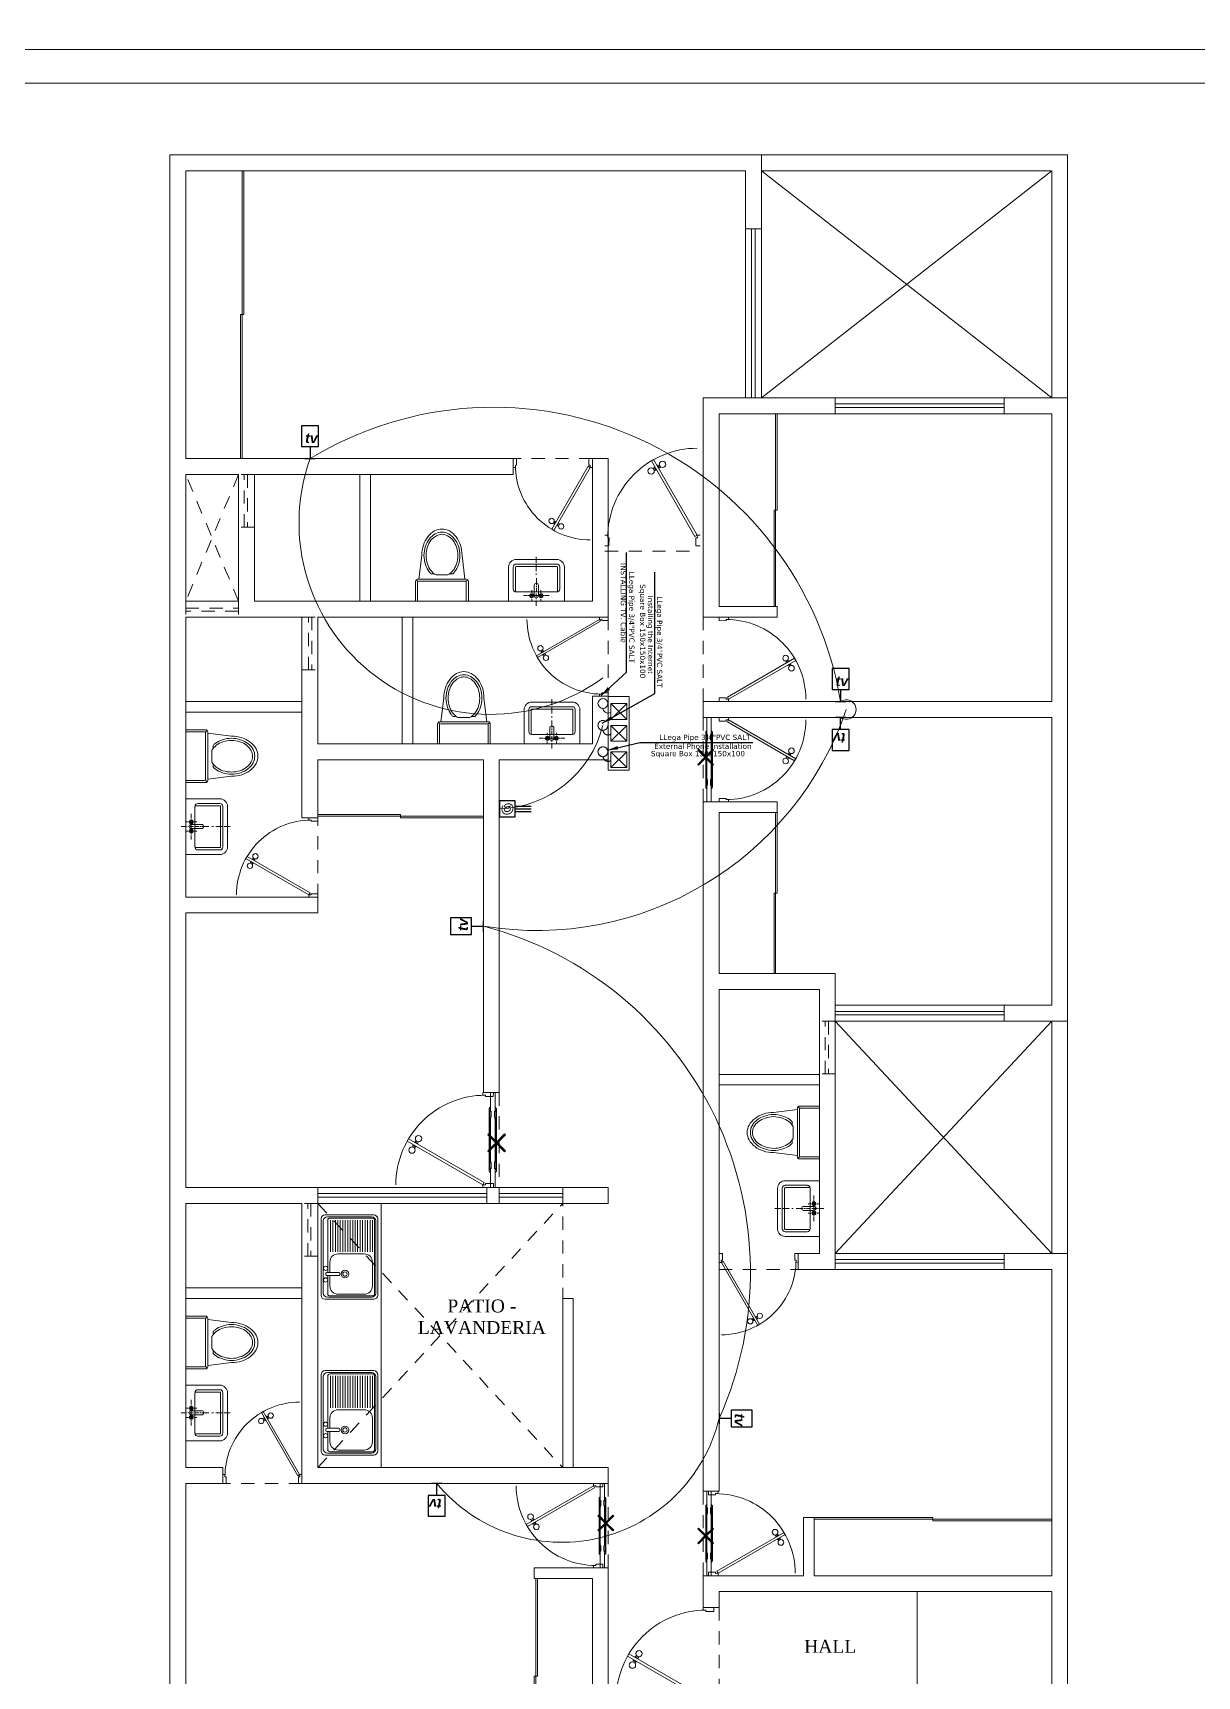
# Model space of a CAD drawing. Header units: millimetres. Extents: x -59 to 123, y 54 to 155.
# Drawn here: x -3.51 to 7.52, y 109.43 to 124.98 of the extents above; entities that cross this region are included whole.
import ezdxf
from ezdxf.enums import TextEntityAlignment as Align

# ---------------------------------------------------------------- set-up
doc = ezdxf.new("R2010")
doc.units = ezdxf.units.MM
for name, pattern in [('ACAD_ISO12W100', [21, 12, -3, 0, -3, 0, -3]), ('ACAD_ISO13W100', [36, 12, -3, 12, -3, 0, -3, 0, -3]), ('CENTER', [50.8, 31.75, -6.35, 6.35, -6.35]), ('CONTINUA', [0]), ('HIDDEN2', [0.1875, 0.125, -0.0625])]:
    doc.linetypes.add(name, pattern=pattern)
doc.layers.get('0').update_dxf_attribs({"lineweight": 9})
doc.layers.get('Defpoints').update_dxf_attribs({"lineweight": 0})
for name, color, linetype in [('A-PROY', 8, 'HIDDEN2'), ('A-TEX 010', 7, 'Continuous'), ('telefono', 54, 'Continuous'), ('TV', 140, 'ACAD_ISO12W100')]:
    doc.layers.add(name, color=color, linetype=linetype)
for name, color, linetype, lineweight in [('desague', 4, 'Continuous', 60), ('DET-CORTE', 86, 'Continuous', 50), ('ESCALERA', 128, 'Continuous', 9), ('HP-Mobiliario', 251, 'Continuous', 0), ('Internet', 150, 'ACAD_ISO13W100', 25), ('mobiliario', 7, 'Continuous', 0), ('murobajo', 7, 'Continuous', 30), ('MUROS', 7, 'Continuous', 80), ('PUERTAS', 7, 'Continuous', 9), ('SANITARIOS', 7, 'Continuous', 5), ('texto red', 7, 'Continuous', 9), ('VENTANA BAJA', 150, 'Continuous', 20), ('VIDRIO', 7, 'Continuous', 5)]:
    doc.layers.add(name, color=color, linetype=linetype, lineweight=lineweight)
doc.styles.add('david', font='arialbi.ttf', dxfattribs={"height": 0.05})
doc.styles.add('ROMANS', font='ROMANS.SHX', dxfattribs={"width": 1.35, "height": 0.29})
doc.styles.get("Standard").update_dxf_attribs({"font": 'arial.ttf'})
doc.styles.add('style4', font='verdanab.ttf', dxfattribs={"height": 0.1})
doc.styles.add('textcosan', font='verdana.ttf', dxfattribs={"height": 0.1})
doc.linetypes.add('FENCELINE2', pattern='A,6.35,-2.54,[132,ltypeshp.shx,S=2.54,R=0,X=-2.54,Y=0],-2.54,25.4', length=36.83)
doc.linetypes.add('TV', pattern='A,12.7,-5.08,["TV",Standard,S=2.54,R=0,X=-2.54,Y=-1.27],-5.08', length=22.86)
doc.dimstyles.new('dimension horizontal', dxfattribs={"dimtxt": 0.08, "dimasz": 0.1, "dimexe": 0.15, "dimexo": 0.3, "dimgap": 0.01, "dimtad": 2, "dimtih": 1, "dimtoh": 1, "dimzin": 1, "dimtxsty": 'style4', "dimblk": 'ARCHTICK', "dimcen": 0.08, "dimadec": 0, "dimazin": 0, "dimtfac": 1, "dimtmove": 0, "dimatfit": 3, "dimfxl": 1, "dimarcsym": 0})

# ---------------------------------------------------------------- blocks, each defined once
blk = doc.blocks.new('CRFDSX')
at = {"layer": 'mobiliario'}
for points in [[(-77.916, 3.047), (-77.916, 3.095), (-77.922, 3.095), (-77.922, 3.256), (-77.881, 3.256), (-77.881, 3.095), (-77.887, 3.095), (-77.887, 3.047)], [(-77.933, 3.114), (-77.933, 2.879), (-77.933, 2.595)], [(-77.929, 3.107), (-77.929, 3.102), (-77.928, 3.102), (-77.927, 3.1), (-77.926, 3.099), (-77.926, 3.098), (-77.926, 3.097), (-77.926, 3.096), (-77.926, 3.095)], [(-77.929, 3.102), (-77.929, 2.879), (-77.929, 2.608)], [(-77.926, 3.095), (-77.922, 3.095), (-77.922, 3.126), (-77.927, 3.126), (-77.927, 3.122)], [(-77.926, 3.095), (-77.926, 2.879), (-77.926, 2.614)], [(-77.918, 3.037), (-77.918, 3.044)], [(-77.883, 3.044), (-77.883, 3.037)], [(-77.875, 3.122), (-77.875, 3.126), (-77.881, 3.126), (-77.881, 3.095), (-77.877, 3.095), (-77.877, 3.096), (-77.877, 3.097), (-77.877, 3.098), (-77.876, 3.099), (-77.876, 3.1), (-77.875, 3.1), (-77.875, 3.102), (-77.874, 3.102), (-77.873, 3.102)], [(-77.877, 3.095), (-77.877, 2.879), (-77.877, 2.614)], [(-77.873, 3.102), (-77.873, 3.107)], [(-77.873, 3.102), (-77.873, 2.879), (-77.873, 2.608)], [(-77.87, 3.114), (-77.87, 2.879), (-77.87, 2.595)], [(-78.001, 2.955), (-78.008, 2.947), (-77.926, 2.879), (-78.001, 2.955), (-78.001, 2.955)], [(-78.008, 2.947), (-77.926, 2.879), (-77.94, 2.879), (-78.008, 2.947), (-78.008, 2.947)], [(-77.866, 2.955), (-77.926, 2.879), (-77.94, 2.879), (-77.866, 2.955), (-77.866, 2.955)], [(-77.859, 2.947), (-77.866, 2.955), (-77.926, 2.879), (-77.859, 2.947), (-77.859, 2.947)], [(-77.922, 3.034), (-77.922, 2.879), (-77.922, 2.675), (-77.922, 2.879), (-77.922, 3.034)], [(-77.881, 3.034), (-77.881, 2.879), (-77.881, 2.675)], [(-77.881, 2.704), (-77.881, 3.006)], [(-77.94, 2.879), (-78.001, 2.805), (-78.008, 2.812), (-77.94, 2.879), (-77.94, 2.879)], [(-77.926, 2.879), (-77.94, 2.879), (-78.001, 2.805), (-77.926, 2.879), (-77.926, 2.879)], [(-77.984, 2.779), (-77.984, 2.779)], [(-77.926, 2.879), (-77.94, 2.879), (-77.859, 2.812), (-77.926, 2.879), (-77.926, 2.879)], [(-77.94, 2.879), (-77.859, 2.812), (-77.866, 2.805), (-77.94, 2.879), (-77.94, 2.879)], [(-77.887, 2.662), (-77.887, 2.614), (-77.881, 2.614), (-77.881, 2.456), (-77.906, 2.456), (-77.91, 2.456), (-77.922, 2.456), (-77.922, 2.614), (-77.916, 2.614), (-77.916, 2.662)], [(-77.918, 2.664), (-77.918, 2.672)], [(-77.883, 2.672), (-77.883, 2.664)], [(-77.972, 2.578), (-77.972, 2.578)], [(-77.929, 2.603), (-77.929, 2.608), (-77.928, 2.608), (-77.927, 2.608), (-77.927, 2.609), (-77.926, 2.61), (-77.926, 2.611), (-77.926, 2.612), (-77.926, 2.613), (-77.926, 2.614)], [(-77.926, 2.614), (-77.922, 2.614), (-77.922, 2.583), (-77.927, 2.583), (-77.927, 2.588)], [(-77.877, 2.614), (-77.881, 2.614), (-77.881, 2.583), (-77.875, 2.583), (-77.875, 2.588)], [(-77.873, 2.603), (-77.873, 2.608), (-77.874, 2.608), (-77.875, 2.608), (-77.876, 2.609), (-77.876, 2.61), (-77.877, 2.611), (-77.877, 2.612), (-77.877, 2.613), (-77.877, 2.614)]]:
    blk.add_lwpolyline(points, dxfattribs=at)
for points in [[(-77.933, 3.116), (-77.934, 3.113), (-77.932, 3.11), (-77.929, 3.108)], [(-77.927, 3.123), (-77.931, 3.122), (-77.933, 3.119), (-77.933, 3.116)], [(-77.919, 3.045), (-77.918, 3.045), (-77.916, 3.046), (-77.916, 3.048)], [(-77.887, 3.048), (-77.887, 3.046), (-77.885, 3.045), (-77.884, 3.045)], [(-77.87, 3.116), (-77.87, 3.119), (-77.872, 3.122), (-77.875, 3.122)], [(-77.873, 3.108), (-77.871, 3.11), (-77.869, 3.113), (-77.87, 3.116)], [(-77.922, 3.034), (-77.921, 3.034), (-77.92, 3.036), (-77.92, 3.037)], [(-77.884, 3.037), (-77.884, 3.036), (-77.883, 3.034), (-77.882, 3.034)], [(-77.92, 2.672), (-77.92, 2.674), (-77.921, 2.675), (-77.922, 2.675)], [(-77.916, 2.663), (-77.916, 2.664), (-77.918, 2.665), (-77.919, 2.665)], [(-77.884, 2.665), (-77.885, 2.665), (-77.887, 2.664), (-77.887, 2.663)], [(-77.882, 2.675), (-77.883, 2.675), (-77.884, 2.674), (-77.884, 2.672)], [(-77.929, 2.603), (-77.932, 2.601), (-77.934, 2.598), (-77.933, 2.595)], [(-77.933, 2.595), (-77.933, 2.591), (-77.931, 2.589), (-77.927, 2.588)], [(-77.875, 2.588), (-77.872, 2.589), (-77.87, 2.591), (-77.87, 2.595)], [(-77.87, 2.595), (-77.869, 2.598), (-77.871, 2.601), (-77.873, 2.603)]]:
    blk.add_open_spline(points, degree=3, dxfattribs=at)
blk = doc.blocks.new('rf67')
at = {"layer": 'PUERTAS', "ltscale": 0.01}
for p, q in [((2984.409, 394.824), (2984.426, 394.825)), ((2984.425, 394.83), (2984.431, 394.83)), ((2984.427, 394.796), (2984.425, 394.83)), ((2984.462, 394.831), (2984.457, 394.831)), ((2984.464, 394.797), (2984.462, 394.831)), ((2984.479, 394.827), (2984.463, 394.826)), ((2984.41, 394.8), (2984.427, 394.801)), ((2984.427, 394.796), (2984.433, 394.796)), ((2984.464, 394.797), (2984.458, 394.797)), ((2984.48, 394.803), (2984.464, 394.802))]:
    blk.add_line(p, q, dxfattribs=at)
at = {"layer": 'PUERTAS', "ltscale": 0.075}
for p, q in [((2984.454, 394.896), (2984.429, 394.895)), ((2984.458, 394.069), (2984.429, 394.895)), ((2984.483, 394.07), (2984.454, 394.896)), ((2983.664, 394.391), (2983.698, 394.374)), ((2983.733, 394.439), (2983.698, 394.374)), ((2983.711, 394.48), (2983.733, 394.468)), ((2983.733, 394.468), (2983.722, 394.445)), ((2983.722, 394.445), (2983.733, 394.439)), ((2984.46, 394.053), (2984.425, 393.987)), ((2984.483, 394.07), (2984.458, 394.069)), ((2984.472, 394.047), (2984.46, 394.053)), ((2984.483, 394.07), (2984.472, 394.047)), ((2984.506, 394.058), (2984.483, 394.07)), ((2984.459, 393.969), (2984.425, 393.987))]:
    blk.add_line(p, q, dxfattribs=at)
at = {"layer": 'PUERTAS', "ltscale": 0.01}
for centre in [(2984.382, 394.812), (2984.507, 394.816)]:
    blk.add_circle(centre, 0.0302, dxfattribs=at)
blk.add_arc((2984.471, 394.048), 0.848, 61.9779, 152.0448, dxfattribs=at)
blk = doc.blocks.new('A$C16406C30')
at = {"layer": 'HP-Mobiliario'}
for p, q in [((0.189, 0.5), (0, 0.5)), ((0.179, 0.48), (0, 0.48)), ((0.203, 0.494), (0.186, 0.477)), ((0.189, 0.03), (0.189, 0.47)), ((0.209, 0.02), (0.209, 0.48)), ((0.209, 0.468), (0.434, 0.44)), ((0.259, 0.322), (0.259, 0.353)), ((0.249, 0.194), (0.249, 0.306)), ((0.259, 0.147), (0.259, 0.178)), ((0, 0.02), (0.179, 0.02)), ((0, 0), (0.189, 0)), ((0.203, 0.006), (0.186, 0.023)), ((0.209, 0.032), (0.434, 0.06))]:
    blk.add_line(p, q, dxfattribs=at)
for points in [[(0.249, 0.306, -0.100268), (0.29, 0.354, -0.08725), (0.353, 0.387, -0.077598), (0.434, 0.4, -0.077598), (0.514, 0.387, -0.08725), (0.577, 0.354, -0.105601), (0.62, 0.303, -0.12364), (0.634, 0.25, -0.12364), (0.62, 0.197, -0.105601), (0.577, 0.146, -0.08725), (0.514, 0.113, -0.077598), (0.434, 0.1, -0.077598)], [(0.259, 0.353, -0.0362), (0.278, 0.37, -0.08725), (0.347, 0.406, -0.077598), (0.434, 0.42, -0.077598), (0.52, 0.406, -0.08725), (0.589, 0.37, -0.105601), (0.638, 0.313, -0.12364), (0.654, 0.25, -0.12364), (0.638, 0.187, -0.105601), (0.589, 0.13, -0.08725), (0.52, 0.094, -0.077598), (0.434, 0.08, -0.077598)], [(0.434, 0.44, -0.076393), (0.532, 0.425, -0.086437), (0.61, 0.384, -0.105872), (0.666, 0.32, -0.125404), (0.684, 0.25, -0.125404), (0.666, 0.18, -0.105872), (0.61, 0.116, -0.086437), (0.532, 0.075, -0.076393), (0.434, 0.06, -0.076393)], [(0.434, 0.1, -0.077598), (0.353, 0.113, -0.08725), (0.29, 0.146, -0.100268), (0.249, 0.194, -0.12364)], [(0.434, 0.08, -0.077598), (0.347, 0.094, -0.08725), (0.278, 0.13, -0.0362), (0.259, 0.147, -0.12364)]]:
    blk.add_lwpolyline(points, format="xyb", dxfattribs=at)
for centre, radius, start, end in [((0.179, 0.47), 0.01, 0, 90), ((0.189, 0.48), 0.02, 0, 90), ((0.179, 0.03), 0.01, 270, 0), ((0.189, 0.02), 0.02, 270, 0)]:
    blk.add_arc(centre, radius, start, end, dxfattribs=at)
blk = doc.blocks.new('LAV-5')
for p, q in [((-0.264, 0), (-0.264, -0.324)), ((0, 0), (-0.264, 0)), ((-0.045, -0.022), (-0.045, 0.001)), ((-0.002, -0.008), (-0.002, 0.043)), ((0.264, 0), (0, 0)), ((0.042, -0.022), (0.042, 0.001)), ((0.264, -0.324), (0.264, 0)), ((-0.22, -0.116), (-0.22, -0.324)), ((-0.198, -0.089), (-0.198, -0.324)), ((-0.192, -0.088), (0.192, -0.088)), ((-0.085, -0.053), (-0.123, -0.053)), ((-0.07, -0.053), (-0.078, -0.053)), ((-0.026, -0.053), (-0.064, -0.053)), ((-0.045, -0.043), (-0.045, -0.031)), ((-0.045, -0.073), (-0.045, -0.043)), ((-0.045, -0.081), (-0.045, -0.106)), ((-0.002, -0.053), (-0.021, -0.053)), ((-0.021, -0.15), (-0.021, -0.053)), ((-0.002, -0.053), (-0.017, -0.053)), ((-0.002, -0.028), (-0.002, -0.02)), ((-0.002, -0.028), (-0.002, -0.02)), ((-0.002, -0.073), (-0.002, -0.041)), ((-0.002, -0.073), (-0.002, -0.041)), ((-0.002, -0.053), (0.018, -0.053)), ((-0.002, -0.053), (0.014, -0.053)), ((-0.001, -0.086), (-0.001, -0.124)), ((-0.001, -0.133), (-0.001, -0.145)), ((-0.001, -0.154), (-0.001, -0.22)), ((0.018, -0.053), (0.018, -0.15)), ((0.023, -0.053), (0.061, -0.053)), ((0.042, -0.043), (0.042, -0.031)), ((0.042, -0.073), (0.042, -0.043)), ((0.042, -0.081), (0.042, -0.106)), ((0.067, -0.053), (0.075, -0.053)), ((0.082, -0.053), (0.12, -0.053)), ((0.198, -0.324), (0.198, -0.089)), ((0.22, -0.324), (0.22, -0.116)), ((-0.002, -0.249), (-0.002, -0.262)), ((-0.002, -0.286), (-0.002, -0.351)), ((-0.192, -0.33), (0.192, -0.33)), ((-0.192, -0.352), (0.192, -0.352)), ((-0.192, -0.396), (0.192, -0.396)), ((-0.002, -0.329), (-0.002, -0.347)), ((-0.002, -0.365), (-0.002, -0.422))]:
    blk.add_line(p, q)
for centre, radius in [((-0.045, -0.053), 0.0188), ((-0.045, -0.053), 0.0137), ((0.042, -0.053), 0.0188), ((0.042, -0.053), 0.0137)]:
    blk.add_circle(centre, radius)
for centre, radius, start, end in [((-0.192, -0.116), 0.0278, 90, 180), ((-0.002, -0.053), 0.0197, 90, 180), ((-0.002, -0.15), 0.0197, 180, 270), ((-0.002, -0.053), 0.0197, 0, 90), ((-0.002, -0.15), 0.0197, 270, 0), ((0.192, -0.116), 0.0278, 0, 90), ((-0.192, -0.324), 0.0718, 180, 270), ((-0.192, -0.324), 0.0278, 180, 270), ((-0.192, -0.324), 0.00583, 180, 270), ((0.192, -0.324), 0.0718, 270, 0), ((0.192, -0.324), 0.0278, 270, 0), ((0.192, -0.324), 0.00583, 270, 0)]:
    blk.add_arc(centre, radius, start, end)
blk = doc.blocks.new('lavo')
for p, q in [((734.691, 78.256), (735.15, 78.256)), ((734.691, 78.256), (735.15, 78.256)), ((734.652, 78.217), (734.652, 77.495)), ((734.652, 78.217), (734.652, 77.495)), ((734.672, 78.198), (734.672, 77.515)), ((734.672, 78.198), (734.672, 77.515)), ((734.711, 78.237), (735.13, 78.237)), ((734.711, 78.237), (735.13, 78.237)), ((734.716, 78.206), (734.716, 77.71)), ((734.716, 78.206), (734.716, 77.71)), ((734.735, 78.225), (735.138, 78.225)), ((734.735, 78.225), (735.138, 78.225)), ((734.741, 78.206), (734.741, 77.905)), ((734.741, 78.206), (734.741, 77.905)), ((734.764, 78.206), (734.764, 77.905)), ((734.764, 78.206), (734.764, 77.905)), ((734.788, 78.206), (734.788, 77.905)), ((734.788, 78.206), (734.788, 77.905)), ((734.811, 78.206), (734.811, 77.905)), ((734.811, 78.206), (734.811, 77.905)), ((734.834, 78.206), (734.834, 77.905)), ((734.834, 78.206), (734.834, 77.905)), ((734.858, 78.206), (734.858, 77.905)), ((734.858, 78.206), (734.858, 77.905)), ((734.881, 78.206), (734.881, 77.905)), ((734.881, 78.206), (734.881, 77.905)), ((734.905, 78.206), (734.905, 77.905)), ((734.905, 78.206), (734.905, 77.905)), ((734.928, 78.206), (734.928, 77.905)), ((734.928, 78.206), (734.928, 77.905)), ((734.951, 78.206), (734.951, 77.905)), ((734.951, 78.206), (734.951, 77.905)), ((734.975, 78.206), (734.975, 77.905)), ((734.975, 78.206), (734.975, 77.905)), ((734.998, 78.206), (734.998, 77.905)), ((734.998, 78.206), (734.998, 77.905)), ((735.021, 78.206), (735.021, 77.905)), ((735.021, 78.206), (735.021, 77.905)), ((735.045, 78.206), (735.045, 77.905)), ((735.045, 78.206), (735.045, 77.905)), ((735.068, 78.206), (735.068, 77.905)), ((735.068, 78.206), (735.068, 77.905)), ((735.091, 78.206), (735.091, 77.905)), ((735.091, 78.206), (735.091, 77.905)), ((735.115, 78.206), (735.115, 77.905)), ((735.115, 78.206), (735.115, 77.905)), ((735.138, 78.206), (735.138, 77.905)), ((735.138, 78.206), (735.138, 77.905)), ((735.158, 78.206), (735.158, 77.507)), ((735.158, 78.206), (735.158, 77.507)), ((735.169, 78.198), (735.169, 77.515)), ((735.169, 78.198), (735.169, 77.515)), ((735.189, 78.217), (735.189, 77.495)), ((735.189, 78.217), (735.189, 77.495)), ((734.735, 77.808), (734.735, 77.71)), ((734.735, 77.808), (734.735, 77.71)), ((735.06, 77.886), (734.813, 77.886)), ((735.06, 77.886), (734.813, 77.886)), ((735.138, 77.808), (735.138, 77.582)), ((735.138, 77.808), (735.138, 77.582)), ((734.697, 77.702), (734.697, 77.688)), ((734.697, 77.702), (734.697, 77.688)), ((734.821, 77.71), (734.705, 77.71)), ((734.821, 77.71), (734.705, 77.71)), ((734.705, 77.68), (734.821, 77.68)), ((734.705, 77.68), (734.821, 77.68)), ((734.716, 77.68), (734.716, 77.507)), ((734.716, 77.68), (734.716, 77.507)), ((734.735, 77.68), (734.735, 77.582)), ((734.735, 77.68), (734.735, 77.582)), ((734.829, 77.688), (734.829, 77.702)), ((734.829, 77.688), (734.829, 77.702)), ((734.711, 77.476), (735.13, 77.476)), ((734.711, 77.476), (735.13, 77.476)), ((734.735, 77.488), (735.138, 77.488)), ((734.735, 77.488), (735.138, 77.488)), ((735.06, 77.504), (734.813, 77.504)), ((735.06, 77.504), (734.813, 77.504)), ((734.691, 77.456), (735.15, 77.456)), ((734.691, 77.456), (735.15, 77.456))]:
    blk.add_line(p, q)
for centre, radius in [((734.694, 77.749), 0.0202), ((734.694, 77.749), 0.0202), ((734.694, 77.64), 0.0202), ((734.694, 77.64), 0.0202), ((734.878, 77.695), 0.0361), ((734.878, 77.695), 0.0361), ((734.878, 77.695), 0.0205), ((734.878, 77.695), 0.0205)]:
    blk.add_circle(centre, radius)
for centre, radius, start, end in [((734.691, 78.217), 0.0389, 90, 180), ((734.691, 78.217), 0.0389, 90, 180), ((735.15, 78.217), 0.0389, 0, 90), ((735.15, 78.217), 0.0389, 0, 90), ((734.711, 78.198), 0.0389, 90, 180), ((734.711, 78.198), 0.0389, 90, 180), ((734.735, 78.206), 0.0195, 90, 180), ((734.735, 78.206), 0.0195, 90, 180), ((735.13, 78.198), 0.0389, 0, 90), ((735.13, 78.198), 0.0389, 0, 90), ((735.138, 78.206), 0.0195, 0, 90), ((735.138, 78.206), 0.0195, 0, 90), ((734.813, 77.808), 0.0779, 90, 180), ((734.813, 77.808), 0.0779, 90, 180), ((735.06, 77.808), 0.0779, 0, 90), ((735.06, 77.808), 0.0779, 0, 90), ((734.705, 77.702), 0.00779, 90, 180), ((734.705, 77.702), 0.00779, 90, 180), ((734.705, 77.688), 0.00779, 180, 270), ((734.705, 77.688), 0.00779, 180, 270), ((734.821, 77.702), 0.00779, 0, 90), ((734.821, 77.702), 0.00779, 0, 90), ((734.821, 77.688), 0.00779, 270, 360), ((734.821, 77.688), 0.00779, 270, 360), ((734.691, 77.495), 0.0389, 180, 270), ((734.691, 77.495), 0.0389, 180, 270), ((734.711, 77.515), 0.0389, 180, 270), ((734.711, 77.515), 0.0389, 180, 270), ((734.735, 77.507), 0.0195, 180, 270), ((734.735, 77.507), 0.0195, 180, 270), ((734.813, 77.582), 0.0779, 180, 270), ((734.813, 77.582), 0.0779, 180, 270), ((735.06, 77.582), 0.0779, 270, 0), ((735.06, 77.582), 0.0779, 270, 0), ((735.13, 77.515), 0.0389, 270, 0), ((735.13, 77.515), 0.0389, 270, 0), ((735.138, 77.507), 0.0195, 270, 0), ((735.138, 77.507), 0.0195, 270, 0), ((735.15, 77.495), 0.0389, 270, 0), ((735.15, 77.495), 0.0389, 270, 0)]:
    blk.add_arc(centre, radius, start, end)
blk = doc.blocks.new('A$C767E48EC')
at = {"lineweight": 0}
for p, q in [((1.8, 15.975), (1.8, 14.775)), ((1.9, 15.975), (1.9, 14.775)), ((2.2, 13.425), (2.2, 14.625)), ((2.3, 13.425), (2.3, 14.625)), ((0.15, 13.825), (1.25, 13.825)), ((0.15, 13.725), (1.25, 13.725)), ((6.15, 10.296), (5.2, 10.296)), ((6.15, 10.196), (5.2, 10.196)), ((0.15, 8.275), (1.25, 8.275)), ((0.15, 8.175), (1.25, 8.175))]:
    blk.add_line(p, q, dxfattribs=at)
at = {"layer": 'A-PROY', "lineweight": 0}
for p, q in [((4, 16.125), (3.25, 16.125)), ((0.65, 14.775), (0.15, 15.975)), ((0.65, 15.975), (0.15, 14.775)), ((0.8, 15.975), (0.65, 15.975)), ((0.8, 15.975), (0.65, 15.975)), ((0.705, 15.475), (0.705, 15.975)), ((0.736, 15.975), (0.736, 15.475)), ((0.8, 15.475), (0.65, 15.475)), ((4.119, 15.25), (5.019, 15.25)), ((0.15, 14.775), (0.15, 14.625)), ((0.15, 14.775), (0.15, 14.625)), ((0.15, 14.711), (0.65, 14.711)), ((0.65, 14.68), (0.15, 14.68)), ((0.65, 14.775), (0.65, 14.625)), ((1.25, 14.625), (1.4, 14.625)), ((1.314, 14.125), (1.314, 14.625)), ((1.345, 14.625), (1.345, 14.125)), ((4.15, 14.625), (4.15, 13.875)), ((5.05, 14.625), (5.05, 13.825)), ((1.25, 14.125), (1.4, 14.125)), ((1.25, 14.125), (1.4, 14.125)), ((5.05, 12.875), (5.05, 13.675)), ((1.4, 11.975), (1.4, 12.875)), ((6.3, 10.8), (6.15, 10.8)), ((6.3, 10.8), (6.15, 10.8)), ((6.205, 10.3), (6.205, 10.8)), ((6.236, 10.8), (6.236, 10.3)), ((6.3, 10.3), (6.15, 10.3)), ((3.119, 10.125), (3.119, 9.225)), ((1.4, 9.075), (1.25, 9.075)), ((1.4, 9.075), (1.25, 9.075)), ((1.305, 8.575), (1.305, 9.075)), ((1.336, 9.075), (1.336, 8.575)), ((1.4, 9.075), (3.719, 6.575)), ((1.4, 6.575), (3.719, 9.075)), ((3.719, 6.575), (3.719, 9.075)), ((1.4, 8.575), (1.25, 8.575)), ((5.2, 8.45), (5.95, 8.45)), ((1.25, 6.425), (0.5, 6.425)), ((4.15, 5.625), (4.15, 6.425)), ((5.05, 6.35), (5.05, 5.55)), ((5.2, 5.25), (5.2, 4.35))]:
    blk.add_line(p, q, dxfattribs=at)
blk.add_lwpolyline([(0.15, 14.775), (0.65, 14.775), (0.65, 15.975), (0.15, 15.975), (0.15, 15.3)], dxfattribs=at)
at = {"layer": 'ESCALERA', "lineweight": 0, "ltscale": 0.25}
blk.add_line((7.075, 4.2), (7.075, 5.4), dxfattribs=at)
at = {"layer": 'HP-Mobiliario', "lineweight": 0}
blk.add_line((0.75, 16.125), (0.15, 16.125), dxfattribs=at)
at = {"layer": 'mobiliario', "lineweight": 0, "ltscale": 0.3}
for p, q in [((5.6, 18.85), (8.35, 16.7)), ((8.35, 18.85), (5.6, 16.7)), ((6.3, 8.6), (8.35, 10.8)), ((6.3, 10.8), (8.35, 8.6)), ((2, 6.575), (2, 9.075))]:
    blk.add_line(p, q, dxfattribs=at)
at = {"layer": 'murobajo', "lineweight": 0}
for p, q in [((5.6, 19), (8.5, 19)), ((8.5, 16.7), (8.5, 19)), ((8.35, 18.85), (5.6, 18.85)), ((8.35, 16.7), (8.35, 18.85)), ((5.45, 16.7), (5.45, 18.3)), ((5.6, 16.7), (5.6, 18.3)), ((6.3, 16.7), (7.9, 16.7)), ((6.3, 16.55), (7.9, 16.55)), ((6.3, 10.95), (7.9, 10.95)), ((6.3, 10.8), (7.9, 10.8)), ((8.35, 10.8), (8.35, 8.6)), ((8.5, 10.8), (8.5, 8.6)), ((1.4, 9.225), (3, 9.225)), ((3.119, 9.225), (3.719, 9.225)), ((1.4, 9.075), (3, 9.075)), ((3.119, 9.075), (3.719, 9.075)), ((6.3, 8.6), (7.9, 8.6)), ((6.3, 8.45), (7.9, 8.45)), ((3.819, 8.175), (3.719, 8.175)), ((3.719, 8.175), (3.719, 6.575)), ((3.819, 6.575), (3.819, 8.175))]:
    blk.add_line(p, q, dxfattribs=at)
at = {"layer": 'MUROS', "lineweight": 0}
for p, q in [((5.6, 19), (0, 19)), ((0, 19), (0, 3.575)), ((5.6, 18.3), (5.6, 19)), ((5.45, 18.85), (0.15, 18.85)), ((0.15, 18.85), (0.15, 16.125)), ((5.45, 18.3), (5.45, 18.85)), ((5.45, 18.3), (5.6, 18.3)), ((5.05, 16.7), (5.05, 14.625)), ((5.05, 16.7), (6.3, 16.7)), ((5.05, 16.7), (5.05, 14.625)), ((6.3, 16.7), (6.3, 16.55)), ((7.9, 16.7), (8.5, 16.7)), ((8.5, 10.8), (8.5, 16.7)), ((5.2, 16.55), (5.2, 14.725)), ((5.2, 16.55), (6.3, 16.55)), ((0.15, 16.125), (3.25, 16.125)), ((3.25, 16.125), (3.25, 15.975)), ((4, 16.125), (4.15, 16.125)), ((4, 16.125), (4, 14.775)), ((4.15, 16.125), (4.15, 14.625)), ((0.15, 15.975), (0.15, 15.5)), ((0.15, 15.975), (0.65, 15.975)), ((0.8, 15.975), (3.25, 15.975)), ((0.15, 14.625), (1.25, 14.625)), ((0.8, 14.775), (4, 14.775)), ((1.4, 14.625), (4.15, 14.625)), ((1.4, 13.425), (1.4, 14.625)), ((4, 13.875), (4, 13.425)), ((5.05, 13.825), (5.05, 13.675)), ((8.35, 10.95), (8.35, 13.675)), ((1.4, 13.425), (4, 13.425)), ((1.4, 13.275), (2.969, 13.275)), ((1.4, 12.725), (1.4, 13.275)), ((2.969, 13.275), (2.969, 10.125)), ((3.119, 13.275), (3.119, 10.125)), ((5.05, 12.875), (5.05, 6.35)), ((5.05, 12.875), (5.75, 12.875)), ((5.2, 12.775), (5.2, 11.25)), ((1.25, 12.725), (1.4, 12.725)), ((0.15, 11.975), (1.4, 11.975)), ((0.15, 11.825), (1.4, 11.825)), ((6.3, 11.25), (5.2, 11.25)), ((6.3, 11.25), (5.65, 11.25)), ((5.2, 11.1), (5.2, 6.35)), ((5.2, 11.1), (6.15, 11.1)), ((7.9, 10.8), (8.5, 10.8)), ((8.35, 10.8), (8.5, 10.8)), ((1.4, 6.575), (1.4, 9.225)), ((4.15, 9.225), (4.15, 9.075)), ((0.15, 9.075), (1.25, 9.075)), ((8.5, 1.5), (8.5, 8.6)), ((7.9, 8.45), (8.35, 8.45)), ((0.15, 6.575), (0.5, 6.575)), ((0.15, 6.425), (0.5, 6.425)), ((5.2, 6.35), (5.05, 6.35)), ((6.1, 6.1), (6, 6.1)), ((6, 6.1), (6, 5.55)), ((6.1, 6.1), (6.1, 5.55)), ((6, 5.55), (5.05, 5.55)), ((8.35, 5.55), (6.1, 5.55)), ((8.35, 5.4), (5.2, 5.4)), ((8.35, 1.5), (8.35, 5.4))]:
    blk.add_line(p, q, dxfattribs=at)
at = {"layer": 'MUROS', "linetype": 'CONTINUA', "lineweight": 0}
for p, q in [((7.9, 16.55), (7.9, 16.7)), ((7.9, 16.55), (8.35, 16.55)), ((8.35, 13.825), (8.35, 16.55)), ((0.15, 15.975), (0.15, 14.775)), ((0.65, 15.975), (0.65, 14.775)), ((0.8, 15.975), (0.8, 14.775)), ((0.65, 14.775), (0.15, 14.775)), ((0.15, 14.625), (0.15, 11.975)), ((1.25, 12.725), (1.25, 14.625)), ((5.05, 14.625), (5.75, 14.625)), ((5.75, 14.725), (5.2, 14.725)), ((5.75, 14.625), (5.75, 14.725)), ((4.15, 13.875), (4, 13.875)), ((4.15, 13.875), (4.15, 13.275)), ((5.05, 13.825), (8.35, 13.825)), ((5.05, 13.675), (8.35, 13.675)), ((3.119, 13.275), (4.15, 13.275)), ((5.75, 12.775), (5.2, 12.775)), ((5.75, 12.875), (5.75, 12.775)), ((0.15, 11.825), (0.15, 9.225)), ((1.4, 11.975), (1.4, 11.825)), ((6.3, 11.25), (6.3, 8.45)), ((6.15, 11.1), (6.15, 8.6)), ((7.9, 10.8), (7.9, 10.95)), ((7.9, 10.95), (8.35, 10.95)), ((3.119, 10.125), (2.969, 10.125)), ((1.4, 9.225), (0.15, 9.225)), ((3.119, 9.225), (3, 9.225)), ((3, 9.075), (3, 9.225)), ((3.119, 9.225), (3.119, 9.075)), ((4.15, 9.225), (3.719, 9.225)), ((3.719, 9.225), (3.719, 9.075)), ((1.25, 9.075), (0.15, 9.075)), ((0.15, 9.075), (0.15, 6.575)), ((0.15, 9.075), (0.15, 6.575)), ((1.25, 6.425), (1.25, 9.075)), ((3.119, 9.075), (3, 9.075)), ((4.15, 9.075), (3.719, 9.075)), ((6.15, 8.6), (5.95, 8.6)), ((5.95, 8.6), (5.95, 8.45)), ((7.9, 8.45), (7.9, 8.6)), ((7.9, 8.6), (8.5, 8.6)), ((6.3, 8.45), (5.95, 8.45)), ((8.35, 5.55), (8.35, 8.45)), ((0.5, 6.575), (0.5, 6.425)), ((4.15, 6.575), (1.4, 6.575)), ((4.15, 6.425), (4.15, 6.575)), ((4.15, 6.575), (4.15, 6.425)), ((0.15, 6.425), (0.15, 3.725)), ((4.15, 6.425), (1.25, 6.425)), ((3.45, 5.525), (3.45, 5.625)), ((4.15, 5.625), (3.45, 5.625)), ((4.15, 4.35), (4.15, 5.625)), ((4, 5.525), (3.45, 5.525)), ((4, 3.725), (4, 5.525)), ((5.05, 5.25), (5.05, 5.55)), ((5.2, 5.25), (5.2, 5.4)), ((5.05, 5.25), (5.2, 5.25))]:
    blk.add_line(p, q, dxfattribs=at)
at = {"layer": 'VENTANA BAJA', "lineweight": 0}
for p, q in [((5.507, 16.7), (5.507, 18.3)), ((5.54, 16.7), (5.54, 18.3)), ((6.3, 16.643), (7.9, 16.643)), ((6.3, 16.61), (7.9, 16.61)), ((6.3, 10.893), (7.9, 10.893)), ((6.3, 10.86), (7.9, 10.86)), ((1.4, 9.168), (3, 9.168)), ((1.4, 9.135), (3, 9.135)), ((3.119, 9.168), (3.719, 9.168)), ((3.119, 9.135), (3.719, 9.135)), ((6.3, 8.543), (7.9, 8.543)), ((6.3, 8.51), (7.9, 8.51))]:
    blk.add_line(p, q, dxfattribs=at)
at = {"layer": 'VIDRIO', "lineweight": 0}
for p, q in [((0.685, 18.85), (0.685, 16.125)), ((0.7, 17.488), (0.7, 18.85)), ((0.685, 17.488), (0.67, 17.488)), ((0.67, 16.125), (0.67, 17.488)), ((0.7, 17.488), (0.685, 17.488)), ((5.735, 16.55), (5.735, 14.725)), ((5.75, 15.638), (5.75, 16.55)), ((5.735, 15.638), (5.72, 15.638)), ((5.72, 14.725), (5.72, 15.638)), ((5.75, 15.638), (5.735, 15.638)), ((5.735, 12.775), (5.735, 11.25)), ((5.75, 12.013), (5.75, 12.775)), ((1.4, 12.755), (2.184, 12.755)), ((2.969, 12.74), (1.4, 12.74)), ((2.184, 12.74), (2.184, 12.755)), ((2.184, 12.725), (2.184, 12.74)), ((2.184, 12.725), (2.969, 12.725)), ((5.735, 12.013), (5.72, 12.013)), ((5.72, 11.25), (5.72, 12.013)), ((5.75, 12.013), (5.735, 12.013)), ((7.225, 6.1), (6.1, 6.1)), ((6.1, 6.085), (8.35, 6.085)), ((7.225, 6.1), (7.225, 6.085)), ((7.225, 6.085), (7.225, 6.07)), ((8.35, 6.07), (7.225, 6.07)), ((3.465, 3.725), (3.465, 5.525)), ((3.48, 5.525), (3.48, 4.6)), ((3.45, 4.6), (3.45, 3.725)), ((3.45, 4.6), (3.465, 4.6)), ((3.465, 4.6), (3.48, 4.6))]:
    blk.add_line(p, q, dxfattribs=at)
at = {"lineweight": 0}
blk.add_blockref('CRFDSX', (83.006, 10.419), dxfattribs=at)
at = {"lineweight": 0, "xscale": 1.124999999999943, "yscale": 1.124999999999943, "zscale": 1.124999999999943, "rotation": 180}
blk.add_blockref('CRFDSX', (-84.582, 12.888), dxfattribs=at)
at = {"lineweight": 0, "xscale": -1}
blk.add_blockref('CRFDSX', (-73.806, 3.169), dxfattribs=at)
at = {"lineweight": 0, "xscale": -1, "rotation": 180}
blk.add_blockref('CRFDSX', (83.006, 8.806), dxfattribs=at)
at = {"layer": 'HP-Mobiliario', "lineweight": 0}
for p, rotation in [((2.826, 14.775), 90), ((6.15, 9.996), 180)]:
    blk.add_blockref('A$C16406C30', p, dxfattribs=dict(at, rotation=rotation))
at = {"layer": 'HP-Mobiliario', "lineweight": 0, "xscale": -1}
for p, rotation in [((2.534, 13.425), 270), ((0.15, 13.558), 180), ((0.15, 8.008), 180)]:
    blk.add_blockref('A$C16406C30', p, dxfattribs=dict(at, rotation=rotation))
at = {"layer": 'HP-Mobiliario', "lineweight": 0}
for p in [(-733.22, -69.289), (-733.22, -70.764)]:
    blk.add_blockref('lavo', p, dxfattribs=at)
at = {"layer": 'PUERTAS', "lineweight": 0}
for p, xscale, yscale, zscale, rotation in [((-2038.586, 1472.505), -0.8333333333377142, 0.8333333333377142, 0.8333333333377142, 152.0308016876202), ((1460.53, -2027.961), 0.8333333333377142, 0.8333333333377142, 0.8333333333377142, 117.9691983123798), ((-1548.271, 2192.584), 0.8888888888884962, 0.8888888888884962, 0.8888888888884962, 297.9691983123797), ((-1548.271, -2165.084), -0.8888888888884962, 0.8888888888884962, 0.8888888888884962, 242.0308016876203), ((1457.78, 2054.561), -0.8333333333377143, 0.8333333333377143, 0.8333333333377143, 62.03080168762018), ((2047.786, 1464.98), 0.8333333333377142, 0.8333333333377142, 0.8333333333377142, 207.9691983123798), ((-2041.336, -1449.955), 0.8333333333377142, 0.8333333333377142, 0.8333333333377142, 27.96919831237982), ((1557.571, -2172.334), 0.888888888888496, 0.888888888888496, 0.888888888888496, 117.9691983123798), ((-1548.371, 2184.309), 0.8888888888884959, 0.8888888888884959, 0.8888888888884959, 297.9691983123798)]:
    blk.add_blockref('rf67', p, dxfattribs=dict(at, xscale=xscale, yscale=yscale, zscale=zscale, rotation=rotation))
at = {"layer": 'PUERTAS', "lineweight": 0, "rotation": 27.96919831237964}
blk.add_blockref('rf67', (-2446.084, -1732.355), dxfattribs=at)
at = {"layer": 'PUERTAS', "lineweight": 0, "xscale": -1, "rotation": 62.03080168762018}
for p in [(1750.718, 2460.328), (1752.805, 2455.453)]:
    blk.add_blockref('rf67', p, dxfattribs=at)
at = {"layer": 'SANITARIOS', "linetype": 'Continuous', "lineweight": 0, "xscale": -1}
for p, rotation in [((3.471, 14.775), 180), ((3.618, 13.425), 180), ((0.15, 12.641), 90), ((0.15, 7.091), 90)]:
    blk.add_blockref('LAV-5', p, dxfattribs=dict(at, rotation=rotation))
at = {"layer": 'SANITARIOS', "linetype": 'Continuous', "lineweight": 0, "rotation": 270}
blk.add_blockref('LAV-5', (6.15, 9.026), dxfattribs=at)
at = {"layer": 'A-TEX 010', "lineweight": 0, "char_height": 0.1224, "attachment_point": 2, "style": 'ROMANS'}
for s, insert in [('{\\fTimes New Roman|b0|i0|c0|p18;PATIO - \\PLAVANDERIA}', (2.954, 8.165)), ('{\\fTimes New Roman|b0|i0|c0|p18;HALL}', (6.252, 4.943))]:
    blk.add_mtext(s, dxfattribs=dict(at, insert=insert))
blk = doc.blocks.new('_ArchTick')
at = {"color": 0, "linetype": 'ByBlock', "const_width": 0.15}
blk.add_lwpolyline([(-0.5, -0.5), (0.5, 0.5)], dxfattribs=at)
blk = doc.blocks.new('tttevv')
at = {"layer": 'TV', "ltscale": 0.5}
for p, q in [((62.197, 56.697), (62.197, 56.583)), ((62.147, 56.583), (62.247, 56.583))]:
    blk.add_line(p, q, dxfattribs=at)
blk.add_lwpolyline([(62.117, 56.697), (62.277, 56.697), (62.277, 56.895), (62.117, 56.895)], close=True, dxfattribs=at)
at = {"layer": 'TV', "ltscale": 0.5, "style": 'david'}
blk.add_text('tv', height=0.0957, dxfattribs=at).set_placement((62.21, 56.778), align=Align.MIDDLE_CENTER)
blk = doc.blocks.new('internet')
at = {"layer": 'Internet', "ltscale": 0.02}
for p, q in [((543.285, 294.772), (543.435, 294.772)), ((543.285, 294.747), (543.435, 294.747)), ((543.285, 294.722), (543.435, 294.722))]:
    blk.add_line(p, q, dxfattribs=at)
blk.add_lwpolyline([(543.135, 294.672), (543.285, 294.672), (543.285, 294.822), (543.135, 294.822)], close=True, dxfattribs=at)
blk = doc.blocks.new('inter')
at = {"xscale": -1}
blk.add_blockref('internet', (791.901, -94.632), dxfattribs=at)
at = {"layer": 'Internet', "ltscale": 0.02, "insert": (248.692, 200.115), "char_height": 0.09, "attachment_point": 5, "rotation": 90}
blk.add_mtext('{\\fArial|b0|i0|c238|p34;@}', dxfattribs=at)

msp = doc.modelspace()

# ---------------------------------------------------------------- linework, layer by layer
at = {"lineweight": 5}
msp.add_lwpolyline([(2.1404, 118.7041), (1.9404, 118.7041), (1.9404, 118.0045), (2.1404, 118.0045)], close=True, dxfattribs=at)
at = {"layer": 'Defpoints', "lineweight": 5, "ltscale": 0.5}
for points in [[(-14.6883, 124.826), (29.5617, 124.826), (29.5617, 154.6086), (-14.6883, 154.6086)], [(-14.6883, 95.0434), (29.5617, 95.0434), (29.5617, 124.826), (-14.6883, 124.826)]]:
    msp.add_lwpolyline(points, close=True, dxfattribs=at)
at = {"layer": 'DET-CORTE', "lineweight": 5, "ltscale": 0.5}
msp.add_lwpolyline([(-14.3704, 95.3613), (29.2437, 95.3613), (29.2437, 124.508), (-14.3704, 124.508)], close=True, dxfattribs=at)
at = {"layer": 'Internet', "lineweight": 5, "ltscale": 0.02}
for p, q in [((1.9654, 118.4291), (2.1154, 118.2791)), ((1.9654, 118.2791), (2.1154, 118.4291)), ((1.9654, 118.4291), (2.1154, 118.2791)), ((1.9654, 118.2791), (2.1154, 118.4291))]:
    msp.add_line(p, q, dxfattribs=at)
msp.add_lwpolyline([(2.1154, 118.4291), (1.9654, 118.4291), (1.9654, 118.2791), (2.1154, 118.2791)], close=True, dxfattribs=at)
msp.add_lwpolyline([(2.1154, 118.4291), (1.9654, 118.4291), (1.9654, 118.2791), (2.1154, 118.2791)], close=True, dxfattribs=at)
msp.add_circle((1.8904, 118.4291), 0.0466, dxfattribs=at)
msp.add_circle((1.8904, 118.4291), 0.0466, dxfattribs=at)
msp.add_arc((1.9408, 118.3886), 0.0507, 186.85689, 299.0526, dxfattribs=at)
msp.add_arc((1.9408, 118.3886), 0.0507, 186.85689, 299.0526, dxfattribs=at)
at = {"layer": 'telefono', "linetype": 'CENTER', "lineweight": 5, "ltscale": 0.015}
for p, q in [((1.9654, 118.1795), (2.1154, 118.0295)), ((1.9654, 118.0295), (2.1154, 118.1795))]:
    msp.add_line(p, q, dxfattribs=at)
msp.add_lwpolyline([(2.1154, 118.1795), (1.9654, 118.1795), (1.9654, 118.0295), (2.1154, 118.0295)], close=True, dxfattribs=at)
msp.add_circle((1.8904, 118.1795), 0.0466, dxfattribs=at)
msp.add_arc((1.9408, 118.139), 0.0507, 186.85689, 299.0526, dxfattribs=at)
at = {"layer": 'TV', "linetype": 'FENCELINE2', "lineweight": 5, "ltscale": 0.01}
for p, q in [((1.9654, 118.6364), (2.1154, 118.4864)), ((1.9654, 118.4864), (2.1154, 118.6364)), ((1.9654, 118.1795), (2.1154, 118.0295))]:
    msp.add_line(p, q, dxfattribs=at)
for points in [[(2.1154, 118.6364), (1.9654, 118.6364), (1.9654, 118.4864), (2.1154, 118.4864)], [(2.1154, 118.1795), (1.9654, 118.1795), (1.9654, 118.0295), (2.1154, 118.0295)]]:
    msp.add_lwpolyline(points, close=True, dxfattribs=at)
for centre in [(1.8904, 118.6364), (1.8904, 118.6364), (1.8904, 118.1795)]:
    msp.add_circle(centre, 0.0466, dxfattribs=at)
at = {"layer": 'TV', "linetype": 'TV', "lineweight": 5, "ltscale": 0.02}
for centre, radius, start, end in [((0.8526, 118.1081), 3.3332, 9.43209, 121.36067), ((0.8259, 120.3465), 1.8129, 160.41031, 305.95695), ((1.2661, 119.5839), 3.0963, 260.58071, 341.06883), ((4.1949, 118.5794), 0.0925, 234.17193, 125.82807), ((-0.0987, 113.2542), 3.3857, 335.83708, 75.31877), ((1.5003, 112.2298), 1.5334, 219.50674, 346.36154)]:
    msp.add_arc(centre, radius, start, end, dxfattribs=at)
at = {"layer": 'TV', "linetype": 'FENCELINE2', "lineweight": 5, "ltscale": 0.01}
for centre in [(1.9408, 118.5959), (1.9408, 118.5959), (1.9408, 118.139)]:
    msp.add_arc(centre, 0.0507, 186.85689, 299.0526, dxfattribs=at)
at = {"layer": 'TV', "color": 5, "linetype": 'FENCELINE2', "lineweight": 5, "ltscale": 0.01}
msp.add_arc((0.8736, 118.6869), 1.049, 271.95448, 345.77141, dxfattribs=at)

# ---------------------------------------------------------------- block references
at = {"lineweight": 5}
for p in [(-63.0794, 64.3716), (-58.0566, 62.0716)]:
    msp.add_blockref('tttevv', p, dxfattribs=at)
for p, rotation in [((66.3381, 175.0872), 180), ((57.3422, 54.332), 90), ((-53.5924, 174.0656), 270), ((62.5145, 167.8372), 180)]:
    msp.add_blockref('tttevv', p, dxfattribs=dict(at, rotation=rotation))
at = {"lineweight": 5, "xscale": -1}
msp.add_blockref('inter', (249.6761, -82.4764), dxfattribs=at)
at = {"layer": 'desague', "linetype": 'CONTINUA', "lineweight": 5}
msp.add_blockref('A$C767E48EC', (-2.2096, 104.8294), dxfattribs=at)

# ---------------------------------------------------------------- texts
at = {"lineweight": 5, "style": 'textcosan'}
for s, rotation, p in [('INSTALLING TV. Cable ', 269.99999, (2.0594, 119.9661)), ('Square Box 150x150x100', 270.00001, (2.2421, 119.7657)), ('Installing the Internet', 270.00001, (2.316, 119.658))]:
    msp.add_text(s, height=0.05, rotation=rotation, dxfattribs=at).set_placement(p)
for s, rotation, p in [('LLega Pipe 3/4"PVC SALT ', 269.99999, (2.1389, 118.9977)), ('LLega Pipe 3/4"PVC SALT ', 270.00001, (2.4021, 118.7657)), ('External Phone Installation', 0.00001, (3.2977, 118.2071)), ('LLega Pipe 3/4"PVC SALT ', 0.00001, (3.311, 118.2914)), ('Square Box 150x150x100', 0.00001, (3.2354, 118.1373))]:
    msp.add_text(s, height=0.05, rotation=rotation, dxfattribs=at).set_placement(p, align=Align.RIGHT)

# ---------------------------------------------------------------- leaders
at = {"layer": 'texto red', "lineweight": 5, "ltscale": 0.5}
for points in [[(1.8732, 118.7121), (2.1149, 118.9333), (2.1149, 120.0653)], [(1.8826, 118.4489), (2.381, 118.7315), (2.381, 119.8811)], [(1.9345, 118.1945), (2.2404, 118.268), (3.311, 118.268)]]:
    msp.add_leader(points, dimstyle='dimension horizontal', dxfattribs=at)

doc.saveas('drawing.dxf')
